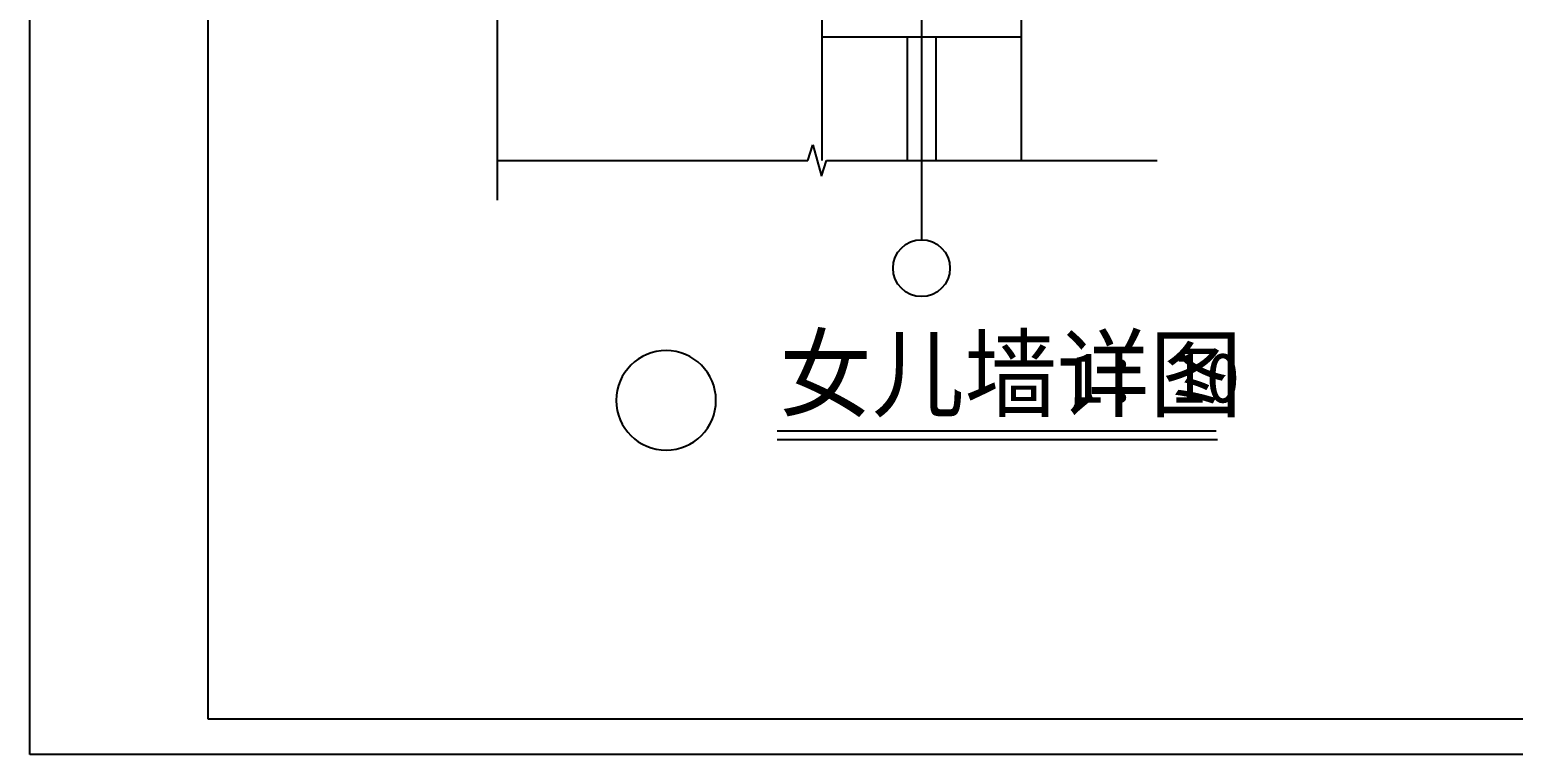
# Model space of a CAD drawing. Header units: metres. Extents: x 338339 to 1133840, y -479113 to 96125.
# Drawn here: x 382670 to 403507, y -252671 to -242491 of the extents above; entities that cross this region are included whole.
import ezdxf

# ---------------------------------------------------------------- set-up
doc = ezdxf.new("R2010")
doc.units = ezdxf.units.M
for name, color, linetype in [('OTHER', 7, 'Continuous'), ('PUB_TEXT', 7, 'Continuous'), ('PUB_TITLE', 4, 'Continuous')]:
    doc.layers.add(name, color=color, linetype=linetype)

# ---------------------------------------------------------------- blocks, each defined once
blk = doc.blocks.new('_INDEX1')
blk.add_lwpolyline([(-0.5, 0, 1), (0.5, 0, 1)], format="xyb", close=True)

msp = doc.modelspace()

# ---------------------------------------------------------------- linework, layer by layer
for p, q in [((395194.91, -231670.74), (395194.91, -245440.95)), ((396594.91, -240390.65), (396594.91, -242590.65)), ((393794.91, -240590.65), (393794.91, -244329.2)), ((393794.91, -242590.65), (396594.91, -242590.65)), ((394994.91, -242590.65), (394994.91, -244329.2)), ((395394.91, -242590.65), (395394.91, -244329.2)), ((396594.91, -242590.65), (396594.91, -244329.2)), ((396594.91, -242640.65), (396594.91, -244329.2)), ((393167.8, -248248.2), (399352.59, -248248.2))]:
    msp.add_line(p, q)
msp.add_lwpolyline([(393167.8, -248128.2), (399333.73, -248128.2)])
msp.add_circle((395194.91, -245840.95), 400)
at = {"layer": 'OTHER'}
for p, q in [((389234.46, -235790.33), (389234.46, -244886.38)), ((393600.2, -244329.2), (393670.2, -244109.2)), ((393670.2, -244109.2), (393790.2, -244549.2)), ((389234.46, -244329.2), (393600.2, -244329.2)), ((393790.2, -244549.2), (393860.2, -244329.2)), ((393860.2, -244329.2), (398505.94, -244329.2))]:
    msp.add_line(p, q, dxfattribs=at)
at = {"layer": 'PUB_TITLE'}
for points in [[(382669.81, -252670.62), (382669.81, -222970.62), (424669.81, -222970.62), (424669.81, -252670.62)], [(385169.81, -252170.62), (424169.81, -252170.62), (424169.81, -223470.62), (385169.81, -223470.62)]]:
    msp.add_lwpolyline(points, close=True, dxfattribs=at)

# ---------------------------------------------------------------- block references
at = {"layer": 'PUB_TEXT', "xscale": 1400, "yscale": 1400, "zscale": 1400}
msp.add_blockref('_INDEX1', (391608.53, -247698.75), dxfattribs=at)

# ---------------------------------------------------------------- texts
at = {"layer": 'PUB_TEXT'}
msp.add_text('女儿墙详图', height=1000, dxfattribs=at).set_placement((393199.05, -247826.28))
at = {"layer": 'PUB_TITLE', "insert": (397282.87, -247028.43), "char_height": 700, "attachment_point": 1}
msp.add_mtext('{\\f宋体|b0|i0|c134|p54;1\\f宋体|b0|i0|c134|p2;：10}', dxfattribs=at)

doc.saveas('drawing.dxf')
